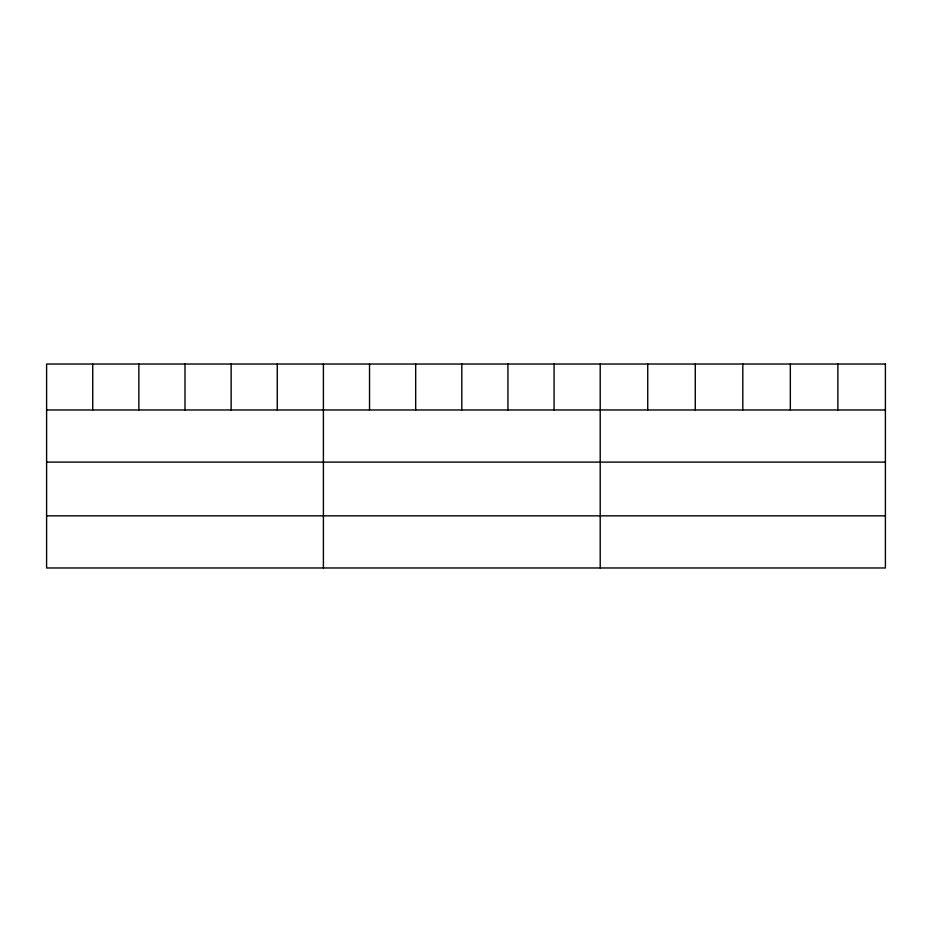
<?xml version="1.0" encoding="UTF-8"?>
<svg xmlns="http://www.w3.org/2000/svg" width="932" height="932" viewBox="0 0 932 932"><rect width="100%" height="100%" fill="white"/><g stroke="black" fill="none" stroke-linecap="round" stroke-linejoin="round"><path stroke-width="1.4" d="M46.6 409.975L885.4 409.975M46.6 462.109L885.4 462.109M46.6 515.839L885.4 515.839M837.868 364.028L837.868 409.975M790.336 364.028L790.336 409.975M742.804 364.028L742.804 409.975M695.272 364.028L695.272 409.975M647.74 364.028L647.74 409.975M600.208 364.028L600.208 567.972M554.074 364.028L554.074 409.975M507.94 364.028L507.94 409.975M461.806 364.028L461.806 409.975M415.672 364.028L415.672 409.975M369.538 364.028L369.538 409.975M323.404 364.028L323.404 567.972M277.27 364.028L277.27 409.975M231.136 364.028L231.136 409.975M185.002 364.028L185.002 409.975M138.868 364.028L138.868 409.975M92.734 364.028L92.734 409.975M885.4 364.028L46.6 364.028L46.6 567.972L885.4 567.972L885.4 364.028"/></g></svg>
